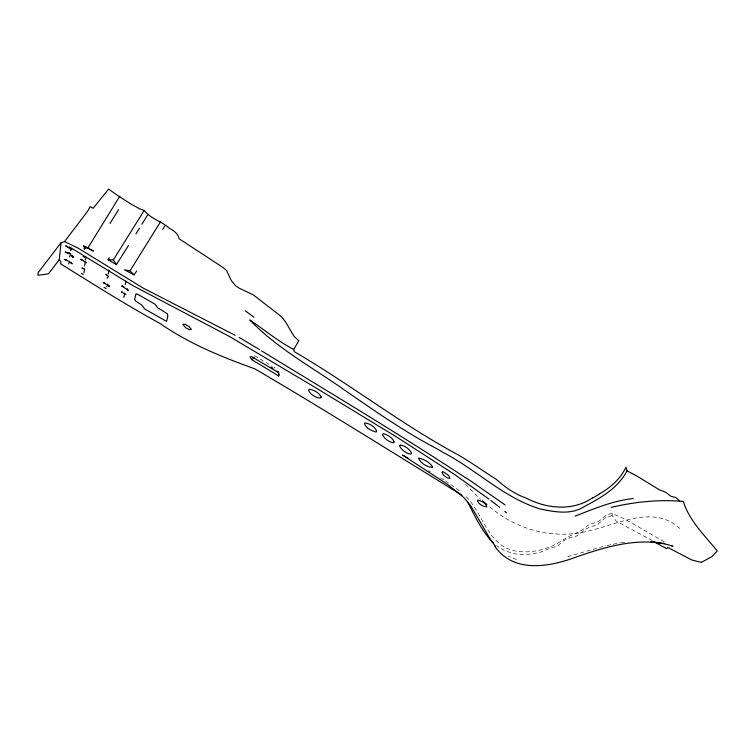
<?xml version="1.0" encoding="UTF-8"?>
<svg xmlns="http://www.w3.org/2000/svg" width="755" height="755" viewBox="0 0 755 755"><rect width="100%" height="100%" fill="white"/><g stroke="black" fill="none" stroke-linecap="round" stroke-linejoin="round"><path stroke-width="0.57" stroke-dasharray="3.77 2.83" d="M612.201 513.711L612.06 515.448L616.259 521.177L652.122 540.457M567.637 556.652L606.171 545.62M613.135 544.27L620.044 542.769M612.06 515.448L605.529 517.666L596.894 525.15L590.108 526.83L583.945 530.246L576.763 535.946L569.987 537.72L563.617 540.637L556.699 546.677L552.103 547.554L538.957 552.754L527.301 554.557L515.684 554.019L504.84 550.867L496.422 545.648M610.842 544.799L606.954 545.497M620.827 542.675L624.772 542.317M516.628 559.474L508.115 556.105M440.656 477.972L444.723 480.388M254.577 355.709L272.376 366.364M445.403 480.803L460.229 491.25M273.735 367.185L275.075 368.006M428.547 470.667L430.558 471.913M664.23 541.816L625.433 519.421L612.296 513.4C607.52 513.796 603.651 516.864 600.357 520.082C596.78 523.413 591.486 522.705 587.664 525.593C581.501 532.048 572.875 533.738 565.57 538.24C551.348 548.536 532.737 554.208 515.089 550.923C487.286 545.563 483.257 512.711 465.099 495.648M679.821 528.453C654.075 504.651 619.147 523.838 590.57 530.387C554.68 540.514 515.278 529.953 487.796 505.152M465.59 484.361L480.529 499.404"/><path stroke-width="1.13" d="M85.494 261.381L84.569 265.977M124.886 293.251L123.811 297.394M61.013 242.827L38.033 272.781L38.043 275.292L48.49 273.81L59.249 259.673L61.013 242.827L64.524 241.581L87.995 210.692L90.062 206.662L93.167 208.304L108.654 189.024C116.072 194.762 123.99 199.537 131.87 204.605A47.886 20.583 25.9 0 1 139.062 208.597L144.214 210.381C150.604 218.837 161.334 221.073 168.988 227.972C173.433 230.445 178.114 233.399 179.105 238.769L223.291 267.657L226.67 270.639L231.285 280.549L235.409 285.598L239.08 288.117L253.397 294.95L281.228 316.477L285.277 321.488L294.035 336.296L298.791 340.76L293.752 349.471L294.242 351.651C350.169 384.21 401.282 424.244 458.417 455.02C471.46 462.626 483.719 471.45 496.488 479.463C505.208 487.4 515.014 494.157 526.377 498.215C546.988 508.823 572.894 511.465 592.779 497.668M70.649 254.086L69.469 256.898M107.644 284.135L106.776 286.834M278.699 375.962L279.057 374.169L278.114 372.385L251.594 356.643L249.877 356.945L251.943 359.739L278.699 375.962L278.529 371.819M69.8 261.173L68.62 263.825M108.305 274.027L109.013 269.969M70.63 250.651L71.347 248.763M83.89 272.904L84.777 269.082M85.315 259.899L85.919 258.389M125.245 284.484L126 281.181M84.258 248.952L85.287 246.734L84.135 246.158L84.258 248.952L86.07 248.414L85.287 246.734L93.431 251.056L87.495 247.933M278.114 372.385L278.416 371.762M136.74 270.866L134.116 274.877L124.528 269.809L130.03 270.79L160.645 221.593M128.548 245.366L116.449 264.627L108.069 259.673L109.23 257.644M87.882 247.933L119.8 196.215M108.069 259.673L113.344 259.928L144.214 210.381M141.921 224.273L147.857 214.552M110.032 223.404L118.573 209.673M139.524 228.133L135.909 233.918M162.693 229.341L165.232 225.528M598.8 494.185C610.351 488.023 620.195 479.038 626.055 467.203L627.056 470.903C617.996 488.174 600.753 497.819 584.191 506.652C571.261 515.089 554.67 511.994 540.325 509.021C504.01 497.979 476.603 469.855 443.402 452.575A210.268 162.127 39.7 0 0 437.296 448.98C405.265 432.247 375.613 411.532 345.932 391.033C313.533 367.996 277.453 348.772 249.811 319.96C264.344 329.727 278.048 341.307 293.752 349.471M107.172 278.293L108.503 276.547L106.785 275.216M251.943 359.739L254.209 357.247M575.017 516.165C593.949 508.794 612.975 500.707 633.332 498.526M701.48 562.315L712.003 556.586L717.25 550.98C704.859 535.512 689.268 520.874 683.369 501.49C659.219 499.244 634.7 501.877 611.097 507.388M650.904 541.722L664.664 543.477M69.705 253.378L67.846 253.161L70.224 253.453L65.128 252L69.224 253.859M123.527 286.353L122.046 286.183L123.811 286.825L121.866 285.909L128.293 290.552L127.114 288.599M669.949 545.261C639.183 536.824 606.812 546.497 577.556 556.539C550.471 566.816 513.768 574.093 494.601 545.997M66.997 260.182L64.345 259.38L68.535 261.258M105.426 283.257L103.142 282.53L106.361 284.456M84.116 268.686L81.908 267.959L83.569 268.988M671.346 545.695L672.922 546.394L670.902 545.469M64.524 241.581L77.859 248.008L143.072 288.032L235.154 335.314M86.495 247.31L83.541 245.847M122.404 292.317L121.442 291.845L125.877 294.544M68.073 247.093L65.6 245.8L71.772 249.707M627.056 470.903L635.55 475.225L659.181 489.693L665.655 492.26L671.167 496.431L675.848 497.507L679.708 501.009M259.541 349.612L239.316 337.523M82.824 260.466L80.634 259.258L86.627 262.825M408.144 458.304L402.547 455.057L447.432 484.295L463.598 497.29L470.695 505.69L490.722 539.891L495.204 545.865M245.3 310.834L254.048 317.317M270.903 367.156L272.989 368.393M69.356 246.866L133.097 285.749L229.039 336.239L312.428 385.767L397.187 437.362L454.699 474.546L489.013 499.121M465.533 477.736C400.631 434.946 333.918 395.063 267.563 354.557A318.77 303.831 2.6 0 0 261.532 350.877M104.001 287.306L106.068 288.608M654.123 541.779L666.646 548.715L667.684 547.394L691.674 559.927L696.705 561.248A105.738 27.255 28.8 0 0 701.518 562.352M471.545 481.567L505.123 504.953M83.201 256.445L85.032 257.653M81.332 273.329L83.173 274.556M105.643 274.197L107.654 275.603M490.835 500.49L499.734 507.303M461.984 495.186C393.081 452.906 324.584 409.701 254.765 368.799C221.564 356.964 188.939 343.582 159.834 323.348C125.953 304.897 93.431 284.182 60.664 263.882L60.806 261.541L59.249 259.673M108.456 285.758L109.692 286.711L108.201 285.031L108.88 286.022M482.341 500.848L486.89 504.434M70.385 262.41L72.169 263.854L70.725 262.381M71.338 255.256L73.367 256.898L71.583 255.445L73.301 257.625L71.885 255.671M504.802 511.418L506.473 512.777M276.707 371.073L278.331 372.536M492.166 541.996L493.487 543.213M134.116 274.877L130.03 270.79M491.052 540.75C481.02 529.123 474.291 515.335 467.628 501.839M113.344 259.928L116.449 264.627M465.608 477.679A120.489 10.438 32.2 0 1 471.677 481.539M598.885 494.393A86.976 63.722 -44.5 0 1 592.845 497.885M167.723 316.864L166.562 321.375L144.658 308.984L141.798 305.02L135.589 301.009L134.626 299.197L135.824 294.308L136.221 293.695L140.26 295.705L154.888 304.095A12.778 3.85 32.4 0 1 157.238 307.615A45.083 13.599 32.5 0 1 163.486 311.324L167.563 313.976L167.723 316.864M399.82 445.422L399.706 446.158C401.811 450.216 406.199 453.51 410.758 454.132L411.598 453.16C409.455 449.065 405.067 445.648 400.414 445.035L399.82 445.422M376.613 431.058L376.075 432.105C371.62 430.746 365.741 428.264 364.429 423.413L364.835 422.951C369.525 423.442 374.914 426.528 376.613 431.058M321.196 397.064L320.309 398.121C315.656 397.706 310.022 394.488 308.493 390.024L309.616 389.184C314.184 390.175 319.129 392.647 321.196 397.064M394.063 442.024L393.223 442.864C388.91 441.732 384.031 438.768 382.436 434.455L383.436 433.663C387.711 434.937 392.591 437.57 394.063 442.024M442.43 471.903L441.958 472.498L443.581 475.225L447.366 477.972L449.98 478.359L448.904 475.952L447.168 474.3L443.27 471.79L442.43 471.903M478.009 500.254L477.49 500.744C478.736 504.34 483.106 506.709 486.824 506.907C485.937 503.104 481.614 500.801 478.009 500.254M432.606 466.949L432.049 467.411C426.745 466.873 420.894 463.343 418.572 458.417L419.025 458.058C424.055 459.323 429.925 462.362 432.606 466.949M191.109 329.208L189.543 329.718L185.617 327.708L182.823 324.386L185.173 324.263L189.194 326.764L191.109 329.208"/></g></svg>
